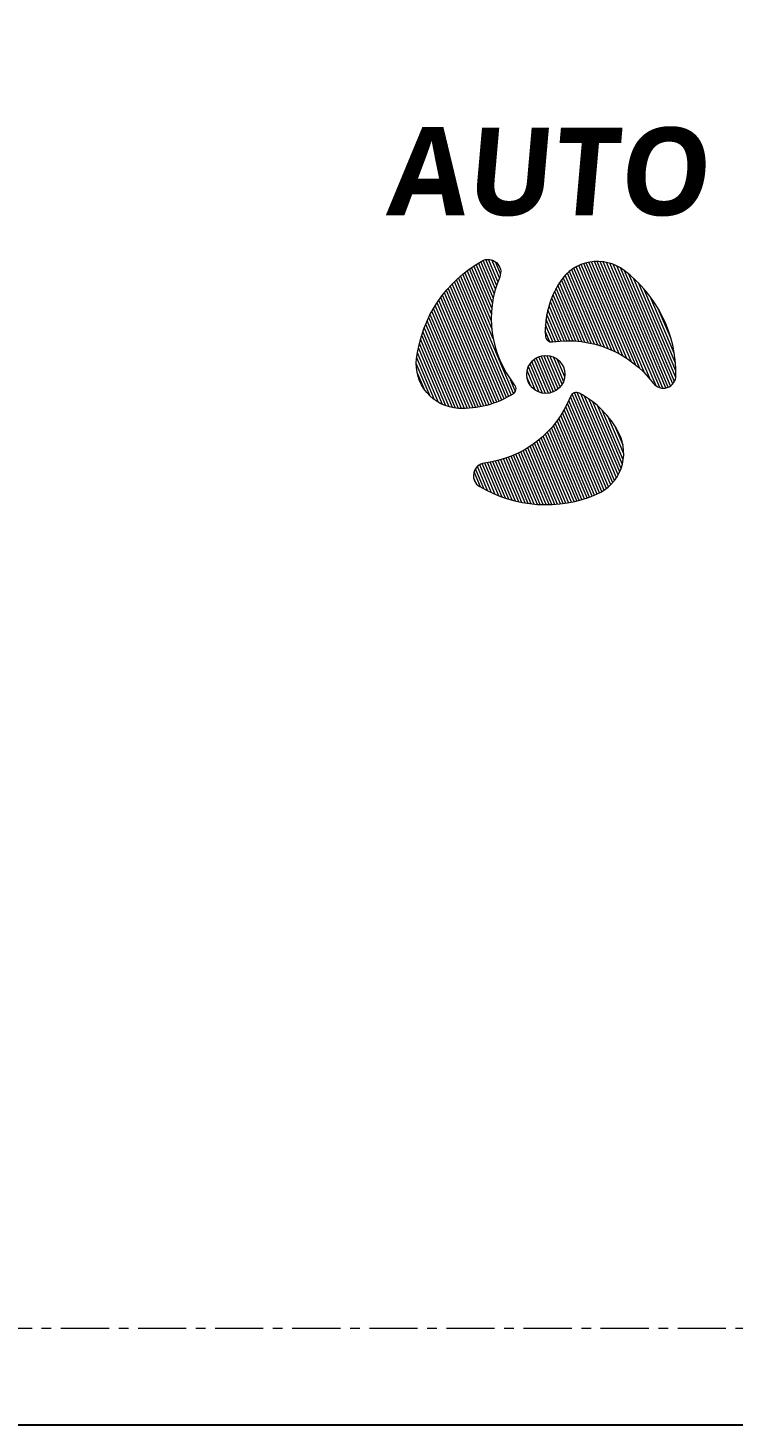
# Model space of a CAD drawing. Header units: millimetres. Extents: x 1946 to 4611, y 2266 to 2855.
# Drawn here: x 2741.25 to 2752.23, y 2694.16 to 2715.89 of the extents above; entities that cross this region are included whole.
import ezdxf

# ---------------------------------------------------------------- set-up
doc = ezdxf.new("R2010")
doc.units = ezdxf.units.MM
doc.linetypes.add('CENTER', pattern=[0.6, 0.375, -0.075, 0.075, -0.075])
doc.layers.add('Dim', color=4, linetype='Continuous')
doc.layers.add('DWG', color=7, linetype='Continuous')
doc.layers.add('LCD', color=4, linetype='Continuous', lineweight=20)
doc.styles.add('ROMANC', font='msyh.ttf', dxfattribs={"oblique": 5})

msp = doc.modelspace()

# ---------------------------------------------------------------- hatches: boundary and pattern name
at = {"lineweight": 0}
h = msp.add_hatch(dxfattribs=at)
h.set_pattern_fill('ANSI31', color=256, scale=0.01315094, angle=68.04271998465055)
h.set_pattern_definition([(113.0427199846505, (1279.957844668228, -3068.911588716859), (-0.0384228005306861, -0.0163433319142732), [])])
edge = h.paths.add_edge_path()
edge.add_arc((2748.382741492726, 2708.93045035614), 0.197663346020361, 97.03962303565393, 239.4831298194377)
edge.add_arc((2749.311181323109, 2710.505567706073), 2.026049296715711, 239.4831298192494, 292.9801161302129)
edge.add_arc((2749.83207932148, 2709.277223891996), 0.6918217110730261, 292.9801161302843, 387.1202942564259)
edge.add_arc((2749.164751204868, 2708.935436522902), 1.441585287737792, 27.12029425630693, 62.37261958751393)
edge.add_arc((2749.787412212461, 2710.125092161935), 0.0988316730108601, 62.37261958734571, 158.4383507472338)
edge.add_arc((2748.155592617394, 2710.769912105736), 1.655770262121136, 277.0396230357165, 338.4383507471996, ccw=False)
edge = h.paths.add_edge_path()
edge.add_arc((2749.311181323106, 2710.505567706073), 0.2964950190315081, 0, 360)
edge = h.paths.add_edge_path()
edge.add_arc((2750.117904641419, 2711.374164681715), 1.655770262122584, 157.039623035748, 218.4383507472248)
edge.add_arc((2748.743564391688, 2710.283377429892), 0.0988316730110304, -57.62738041264407, 38.43835074748148, ccw=False)
edge.add_arc((2748.024622890328, 2711.417445499932), 1.441585287738034, 267.12029425621756, 302.3726195874341, ccw=False)
edge.add_arc((2747.986955376349, 2710.668628713739), 0.6918217110737779, 172.980116130268, 267.1202942562896, ccw=False)
edge.add_arc((2749.311181323105, 2710.505567706072), 2.026049296713756, 119.48312981928211, 172.9801161302576, ccw=False)
edge.add_arc((2748.411309599312, 2712.097178860033), 0.1976633460201784, -22.9603769641152, 119.48312981931991, ccw=False)
edge = h.paths.add_edge_path()
edge.add_arc((2750.744169874128, 2711.163821095386), 1.441585287739764, 147.1202942564184, 182.3726195875988)
edge.add_arc((2749.40256736517, 2711.10823352639), 0.0988316730101097, 182.3726195876522, 278.4383507471229)
edge.add_arc((2749.660046710506, 2709.372626330768), 1.655770262121789, 37.039623035700686, 98.43835074720693, ccw=False)
edge.add_arc((2751.13949287728, 2710.489073902045), 0.1976633460202815, 217.0396230358286, 359.4831298191756)
edge.add_arc((2749.311181323105, 2710.505567706073), 2.026049296716679, 359.4831298192933, 412.9801161302486)
edge.add_arc((2750.114509271491, 2711.570850512482), 0.6918217110737335, 52.98011613028101, 147.1202942563192)

# ---------------------------------------------------------------- linework, layer by layer
at = {"layer": 'Dim', "color": 3}
msp.add_lwpolyline([(2702.414411204019, 2751.162122462606), (2771.414411204019, 2751.162122462606), (2771.414411204019, 2694.162122462606), (2702.414411204019, 2694.162122462606)], close=True, dxfattribs=at)
at = {"layer": 'DWG', "lineweight": 0}
for points in [[(2748.593313035984, 2712.020071484253, 0.2745012724470441), (2748.820977019274, 2710.344818333859, -0.4455723887023809), (2748.796481167034, 2710.199905791133, -0.1550419713484942), (2747.952198814704, 2709.977680624997, -0.4355398492079373), (2747.300319700253, 2710.753178865863, -0.2377586624976093), (2748.314026169713, 2712.269244930731, -0.7162168567583037)], [(2749.533508954767, 2711.946424622186, 0.1550419713484242), (2749.303820417837, 2711.104142074032, 0.4455723886995206), (2749.417070435043, 2711.010471772344, -0.2745012724470553), (2750.981714212699, 2710.370007990202, 0.716216856757661), (2751.337148180434, 2710.487290788095, 0.237758662497603), (2750.531049689172, 2712.123219375065, 0.4355398492081193)], [(2748.358516720636, 2709.126623643764, 0.7162168567583941), (2748.282369619172, 2708.760167399391, 0.2377586624975814), (2750.102174579895, 2708.64030487729, 0.4355398492084368), (2750.447836199847, 2709.592597871035, 0.1550419713484945), (2749.833242384448, 2710.212655253051, 0.4455723887009963), (2749.695496515002, 2710.161413012015, -0.2745012724469001)]]:
    msp.add_lwpolyline(points, format="xyb", close=True, dxfattribs=at)
msp.add_circle((2749.311181323106, 2710.505567706073), 0.2964950190315081, dxfattribs=at)
at = {"layer": 'LCD', "color": 3, "lineweight": 15}
msp.add_lwpolyline([(2702.414411204019, 2751.162122462606), (2771.414411204019, 2751.162122462606), (2771.414411204019, 2694.162122462606), (2702.414411204019, 2694.162122462606)], close=True, dxfattribs=at)
at = {"layer": 'LCD', "linetype": 'CENTER', "ltscale": 2}
msp.add_lwpolyline([(2769.914411204018, 2748.662122462606), (2769.914411204018, 2696.662122462606, -0.4142135623730951), (2768.914411204018, 2695.662122462606), (2704.914411204019, 2695.662122462606, -0.4142135623730951), (2703.914411204019, 2696.662122462606), (2703.91441120402, 2748.662122462606, -0.4142135623730951), (2704.91441120402, 2749.662122462606), (2768.914411204018, 2749.662122462606, -0.4142135623730946)], format="xyb", close=True, dxfattribs=at)

# ---------------------------------------------------------------- texts
at = {"insert": (2749.328468140655, 2713.653747140515), "char_height": 1.365, "width": 3.173490672569442, "attachment_point": 5, "style": 'ROMANC'}
msp.add_mtext('\\pxqc;{\\fMicrosoft YaHei|b1|i0|c134|p34;AUTO}', dxfattribs=at)

doc.saveas('drawing.dxf')
